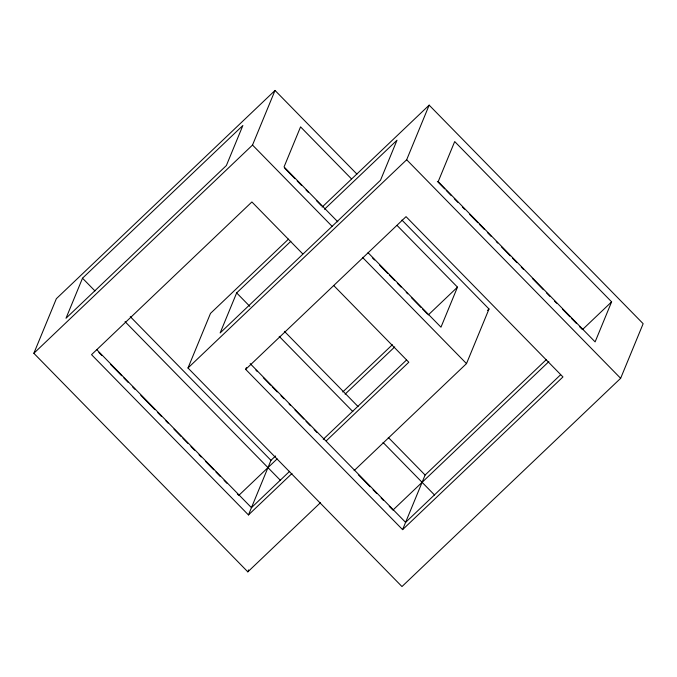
<?xml version="1.0" encoding="UTF-8"?>
<svg xmlns="http://www.w3.org/2000/svg" width="677" height="677" viewBox="0 0 677 677"><rect width="100%" height="100%" fill="white"/><g stroke="black" fill="none" stroke-linecap="round" stroke-linejoin="round"><path stroke-width="1.02" d="M320.466 502.681L247.833 571.853L33.85 353.301L56.36 298.692L275.031 90.447L356.931 174.099M82.509 278.205L66.007 318.249L226.372 165.535L242.874 125.499L82.509 278.205L94.949 290.907M33.85 353.301L252.521 145.056L275.031 90.447M322.125 207.086L429.167 105.147L643.15 323.699L620.64 378.308L401.969 586.553L187.986 368L210.496 313.392L288.487 239.125M290.865 241.274L236.654 292.904L220.143 332.949L380.508 180.243L397.01 140.198L324.469 209.278M245.675 369.371L406.039 216.657L562.959 376.937L402.595 529.642L245.675 369.371L246.428 367.552M302.729 253.875L251.895 201.958L91.539 354.672L248.459 514.943L270.961 460.343L275.547 455.976M187.986 368L406.665 159.755L429.167 105.147M247.833 571.853L248.637 569.899M397.069 225.441L457.483 287.141L440.972 327.186L368.043 252.69M354.113 470.642L466.504 363.608L489.014 309L401.943 220.076M402.595 529.642L425.105 475.042L546.517 359.419M611.619 301.84L595.117 341.885L438.197 181.614L454.699 141.569L611.619 301.84L582.465 329.606L579.512 326.602M342.74 391.983L392.381 344.711M277.13 458.896L238.803 495.386L237.331 493.88M345.092 394.175L394.725 346.903M428.321 314.907L457.483 287.141M289.638 471.302L251.455 507.665L96.752 349.645M323.242 439.305L406.471 360.046M248.459 514.943L291.982 473.494M326.348 440.769L408.815 362.229L333.676 285.482M487.482 310.455L489.014 309M548.861 361.603L392.948 510.086L389.258 506.328M560.615 374.745L405.599 522.365L250.151 363.6M437.334 181.377L444.696 188.9M446.168 190.406L451.331 195.67M454.275 198.683L457.957 202.448M462.374 206.959L464.591 209.218M469.745 214.482L477.852 222.758M479.324 224.265L484.478 229.537M487.423 232.541L491.113 236.307M496.266 241.571L497.739 243.077M501.42 246.843L510.263 255.872M512.472 258.123L516.898 262.642M521.315 267.153L523.524 269.412M532.367 278.442L543.419 289.731M546.364 292.735L550.046 296.501M554.463 301.02L556.68 303.271M562.57 309.296L569.941 316.819M571.413 318.325L576.567 323.589M406.665 159.755L620.64 378.308M351.397 178.787L300.563 126.87L284.052 166.914L337.831 221.844M284.662 168.184L294.977 178.711M297.186 180.971L301.612 185.49M306.029 190L308.238 192.26M316.345 200.536L321.499 205.8M372.333 257.725L374.542 259.976M379.704 265.249L387.803 273.525M389.275 275.031L394.437 280.295M397.382 283.308L401.063 287.065M406.225 292.337L407.698 293.835M411.379 297.601L420.959 307.383M422.431 308.89L427.585 314.153M252.521 145.056L332.212 226.448M362.466 257.345L466.504 363.608M284.391 331.324L358.065 406.564M388.268 437.418L425.105 475.042M236.654 292.904L249.821 306.359M279.178 336.342L352.852 411.591M383.055 442.445L434.541 495.022M255.914 370.133L257.387 371.639M263.285 377.656L270.648 385.179M272.12 386.685L277.282 391.949M280.963 395.715L283.908 398.728M289.071 403.991L290.543 405.498M294.96 410.008L303.804 419.038M306.012 421.297L310.43 425.816M314.12 429.573L317.064 432.586M358.319 474.721L370.107 486.763M373.052 489.767L376.734 493.533M381.159 498.044L383.368 500.303M130.255 316.624L270.961 460.343M125.042 321.643L280.396 480.323M98.834 352.421L101.778 355.433M110.622 364.463L121.665 375.743M123.883 378.003L128.3 382.513M132.717 387.032L134.926 389.292M140.824 395.309L154.821 409.602M157.766 412.615L161.448 416.38M165.873 420.891L168.082 423.15M173.972 429.167L181.343 436.69M182.815 438.197L187.969 443.469M190.922 446.473L194.604 450.239M199.021 454.749L201.23 457.009M205.656 461.528L213.754 469.804M215.971 472.064L220.389 476.574M224.07 480.34L227.015 483.344"/></g></svg>
